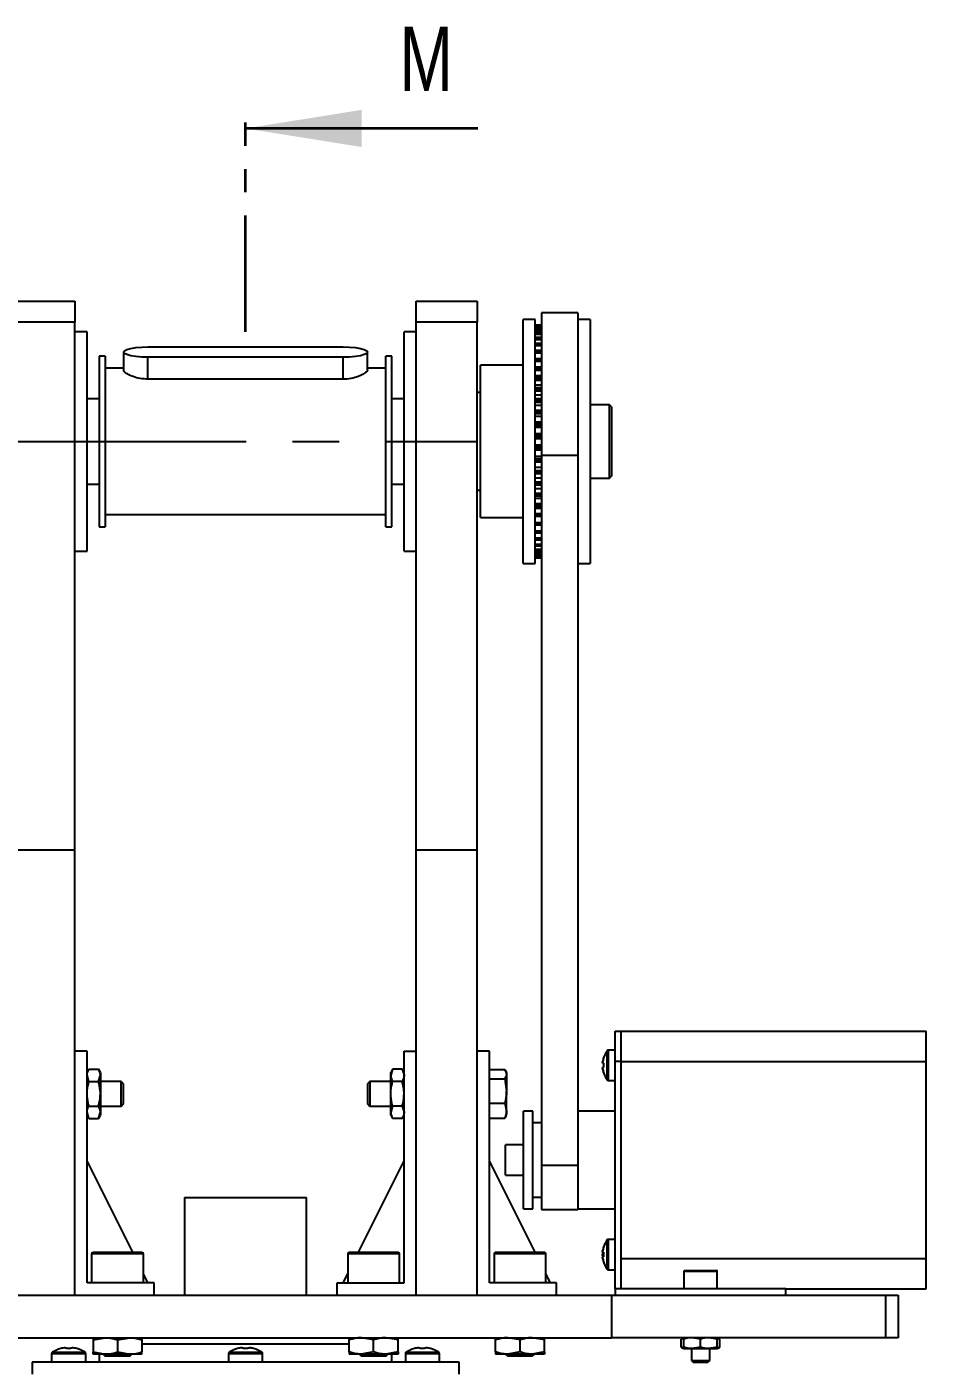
# Model space of a CAD drawing. Header units: millimetres. Extents: x -117 to 822, y -67 to 297.
# Drawn here: x 616.8 to 666, y 141.1 to 214.4 of the extents above; entities that cross this region are included whole.
import ezdxf

# ---------------------------------------------------------------- set-up
doc = ezdxf.new("R2010")
doc.units = ezdxf.units.MM
doc.linetypes.add('CENTERX2', pattern=[20.32, 12.7, -2.54, 2.54, -2.54])
doc.linetypes.add('PHANTOM', pattern=[12.7, 6.35, -1.27, 1.27, -1.27, 1.27, -1.27])
doc.styles.add('SLDTEXTSTYLE3', font='TXT', dxfattribs={"width": 0.75})

msp = doc.modelspace()

# ---------------------------------------------------------------- linework, layer by layer
at = {"color": 7, "linetype": 'PHANTOM', "lineweight": 35}
msp.add_line((628.7537, 197.7502), (628.7537, 210.4502), dxfattribs=at)
at = {"color": 7, "linetype": 'Continuous', "lineweight": 35}
msp.add_line((641.4537, 208.8627), (628.7537, 208.8627), dxfattribs=at)
at = {"color": 7, "linetype": 'Continuous', "lineweight": 25}
for p, q in [((616.087, 199.4177), (619.4203, 199.4177)), ((619.4203, 199.4177), (619.4203, 198.278)), ((638.087, 199.4177), (641.4203, 199.4177)), ((638.087, 198.278), (638.087, 199.4177)), ((641.4203, 199.4177), (641.4203, 198.278)), ((646.9203, 198.7877), (644.9203, 198.7877)), ((644.9203, 198.7877), (644.9203, 190.9748)), ((646.9203, 198.7877), (646.9203, 190.9748)), ((619.4203, 198.278), (616.087, 198.278)), ((619.4203, 169.4177), (619.4203, 198.278)), ((641.4203, 198.278), (638.087, 198.278)), ((638.087, 169.4177), (638.087, 198.278)), ((641.4203, 169.4177), (641.4203, 198.278)), ((644.587, 198.4177), (643.9203, 198.4177)), ((643.9203, 185.0843), (643.9203, 198.4177)), ((644.587, 185.0843), (644.587, 198.4177)), ((644.9203, 198.1147), (644.587, 198.1147)), ((644.9203, 198.1118), (644.587, 198.1118)), ((644.9203, 198.0435), (644.587, 198.0435)), ((647.587, 198.4177), (646.9203, 198.4177)), ((647.587, 198.4177), (647.587, 198.2652)), ((647.587, 198.2652), (647.587, 185.0843)), ((620.087, 197.751), (619.4203, 197.751)), ((620.087, 191.751), (620.087, 197.751)), ((638.087, 197.751), (637.4203, 197.751)), ((637.4203, 191.751), (637.4203, 197.751)), ((644.9203, 197.9068), (644.587, 197.9068)), ((644.9203, 197.7032), (644.587, 197.7032)), ((644.9203, 197.4349), (644.587, 197.4349)), ((622.087, 196.6366), (622.087, 195.6595)), ((623.4203, 196.9202), (634.087, 196.9202)), ((635.4203, 195.6595), (635.4203, 196.6366)), ((644.9203, 197.1049), (644.587, 197.1049)), ((644.9203, 196.7168), (644.587, 196.7168)), ((621.087, 196.4177), (620.7537, 196.4177)), ((620.7537, 196.4177), (620.7537, 187.0843)), ((621.087, 196.4177), (621.087, 187.0843)), ((634.087, 196.3531), (623.4203, 196.3531)), ((636.7537, 196.4177), (636.4203, 196.4177)), ((636.4203, 191.751), (636.4203, 196.4177)), ((636.7537, 191.751), (636.7537, 196.4177)), ((643.9203, 195.9177), (641.587, 195.9177)), ((641.587, 187.5843), (641.587, 195.9177)), ((644.9203, 196.2748), (644.587, 196.2748)), ((644.9203, 195.8086), (644.587, 195.8086)), ((622.087, 195.751), (621.087, 195.751)), ((634.087, 195.1525), (623.4203, 195.1525)), ((636.4203, 195.751), (635.4203, 195.751)), ((644.9203, 195.7838), (644.587, 195.7838)), ((644.9203, 195.3383), (644.587, 195.3383)), ((644.9203, 195.2491), (644.587, 195.2491)), ((641.587, 194.4177), (641.4203, 194.4177)), ((644.9203, 194.8287), (644.587, 194.8287)), ((644.9203, 194.6767), (644.587, 194.6767)), ((620.7537, 194.0843), (620.087, 194.0843)), ((637.4203, 194.0843), (636.7537, 194.0843)), ((644.9203, 194.2854), (644.587, 194.2854)), ((644.9203, 194.0728), (644.587, 194.0728)), ((644.9203, 193.7143), (644.587, 193.7143)), ((648.6537, 193.751), (647.587, 193.751)), ((648.7537, 193.651), (648.6537, 193.751)), ((648.6537, 191.3257), (648.6537, 193.751)), ((648.7537, 193.651), (648.7537, 191.347)), ((644.9203, 193.444), (644.587, 193.444)), ((644.9203, 193.1217), (644.587, 193.1217)), ((644.9203, 192.7972), (644.587, 192.7972)), ((644.9203, 192.5141), (644.587, 192.5141)), ((644.9203, 192.1645), (644.587, 192.1645)), ((620.087, 185.751), (620.087, 191.751)), ((636.4203, 187.0843), (636.4203, 191.751)), ((636.7537, 187.0843), (636.7537, 191.751)), ((637.4203, 185.751), (637.4203, 191.751)), ((644.9203, 191.8981), (644.587, 191.8981)), ((644.9203, 191.5468), (644.587, 191.5468)), ((644.9203, 191.2805), (644.587, 191.2805)), ((644.9203, 190.9313), (644.587, 190.9313)), ((646.9203, 190.9748), (644.9203, 190.9748)), ((644.9203, 190.9748), (644.9203, 152.1694)), ((646.9203, 190.9748), (646.9203, 152.1694)), ((648.6537, 189.751), (648.6537, 191.3257)), ((648.7537, 191.347), (648.7537, 189.851)), ((644.587, 190.6445), (644.9203, 190.6445)), ((644.9203, 190.3248), (644.587, 190.3248)), ((644.587, 189.999), (644.9203, 189.999)), ((620.087, 189.4177), (620.7537, 189.4177)), ((636.7537, 189.4177), (637.4203, 189.4177)), ((644.9203, 189.7339), (644.587, 189.7339)), ((644.587, 189.3722), (644.9203, 189.3722)), ((647.587, 189.751), (648.6537, 189.751)), ((648.6537, 189.751), (648.7537, 189.851)), ((641.4203, 189.0843), (641.587, 189.0843)), ((644.9203, 189.1651), (644.587, 189.1651)), ((644.587, 188.7709), (644.9203, 188.7709)), ((644.9203, 188.6247), (644.587, 188.6247)), ((621.087, 187.751), (636.4203, 187.751)), ((644.587, 188.2018), (644.9203, 188.2018)), ((620.7537, 187.0843), (621.087, 187.0843)), ((636.4203, 187.0843), (636.7537, 187.0843)), ((641.587, 187.5843), (643.9203, 187.5843)), ((644.587, 187.6709), (644.9203, 187.6709)), ((644.9203, 187.6521), (644.587, 187.6521)), ((644.587, 187.1842), (644.9203, 187.1842)), ((644.587, 186.747), (644.9203, 186.747)), ((644.587, 186.3641), (644.9203, 186.3641)), ((619.4203, 185.751), (620.087, 185.751)), ((637.4203, 185.751), (638.087, 185.751)), ((644.587, 186.0397), (644.9203, 186.0397)), ((644.587, 185.7772), (644.9203, 185.7772)), ((644.587, 185.5797), (644.9203, 185.5797)), ((643.9203, 185.0843), (644.587, 185.0843)), ((644.587, 185.4493), (644.9203, 185.4493)), ((644.587, 185.3873), (644.9203, 185.3873)), ((646.9203, 185.0843), (647.587, 185.0843)), ((616.087, 169.4177), (619.4203, 169.4177)), ((619.4203, 145.0843), (619.4203, 169.4177)), ((638.087, 169.4177), (641.4203, 169.4177)), ((638.087, 145.0843), (638.087, 169.4177)), ((641.4203, 145.0843), (641.4203, 169.4177)), ((648.9537, 159.5177), (649.287, 159.5177)), ((648.9537, 157.851), (648.9537, 159.5177)), ((649.287, 157.851), (649.287, 159.5177)), ((649.287, 159.5177), (665.9537, 159.5177)), ((665.9537, 157.851), (665.9537, 159.5177)), ((620.087, 158.4177), (619.4203, 158.4177)), ((620.087, 145.751), (620.087, 158.4177)), ((637.4203, 145.751), (637.4203, 158.4177)), ((637.4203, 158.4177), (638.087, 158.4177)), ((642.087, 158.4177), (641.4203, 158.4177)), ((642.087, 145.751), (642.087, 158.4177)), ((648.9537, 158.4761), (648.5853, 158.4761)), ((648.2718, 157.7726), (648.2718, 157.8281)), ((648.2718, 157.7743), (648.2718, 157.7594)), ((648.2718, 157.7726), (648.321, 157.7725)), ((648.321, 157.7595), (648.2718, 157.7594)), ((649.287, 157.851), (648.9537, 157.851)), ((648.9537, 145.4177), (648.9537, 157.851)), ((649.287, 157.851), (665.9537, 157.851)), ((649.287, 147.0843), (649.287, 157.851)), ((649.287, 145.4177), (649.287, 157.851)), ((665.9537, 147.0843), (665.9537, 157.851)), ((620.1912, 157.4315), (620.087, 157.251)), ((620.1912, 156.7579), (620.087, 157.0947)), ((620.1912, 157.4315), (620.7161, 157.4315)), ((620.8203, 157.251), (620.7161, 157.4315)), ((620.7161, 156.7579), (620.8203, 157.0947)), ((620.8203, 157.251), (620.8203, 157.0947)), ((620.8203, 157.0947), (620.8203, 156.0843)), ((636.7912, 157.4315), (636.687, 157.251)), ((636.7912, 157.4315), (636.687, 157.0947)), ((636.687, 157.0947), (636.687, 157.251)), ((636.687, 156.0843), (636.687, 157.0947)), ((637.3161, 157.4315), (636.7912, 157.4315)), ((637.4203, 157.251), (637.3161, 157.4315)), ((637.3161, 157.4315), (637.4203, 157.0947)), ((642.087, 157.4198), (642.9161, 157.4198)), ((643.0203, 157.251), (642.9651, 157.3466)), ((643.0203, 157.1626), (643.0203, 157.251)), ((643.0203, 157.1626), (643.0203, 156.2376)), ((648.2718, 157.4664), (648.2718, 157.5261)), ((648.2718, 157.464), (648.2718, 157.4574)), ((620.1912, 156.7579), (620.7161, 156.7579)), ((621.957, 156.751), (620.8203, 156.751)), ((622.087, 156.621), (621.957, 156.751)), ((621.957, 156.0843), (621.957, 156.751)), ((622.087, 156.0843), (622.087, 156.621)), ((635.5503, 156.751), (635.4203, 156.621)), ((635.4203, 156.621), (635.4203, 155.5477)), ((636.687, 156.751), (635.5503, 156.751)), ((635.5503, 156.751), (635.5503, 156.7005)), ((635.5503, 156.7005), (635.5503, 155.4177)), ((637.3161, 156.7579), (636.7912, 156.7579)), ((642.087, 156.9054), (642.9161, 156.9054)), ((642.9161, 156.9054), (643.0203, 156.2376)), ((643.0203, 155.1594), (643.0203, 156.2376)), ((648.5853, 156.8094), (648.9537, 156.8094)), ((620.8203, 156.0843), (620.8203, 155.074)), ((621.957, 155.4177), (621.957, 156.0843)), ((621.957, 155.4177), (622.087, 155.5477)), ((622.087, 155.5477), (622.087, 156.0843)), ((635.4203, 155.5477), (635.5503, 155.4177)), ((636.687, 155.074), (636.687, 156.0843)), ((642.087, 155.5699), (642.9161, 155.5699)), ((642.9161, 155.5699), (643.0203, 155.1594)), ((620.1912, 154.7372), (620.087, 155.074)), ((620.087, 154.9177), (620.1912, 154.7372)), ((620.1912, 155.4107), (620.7161, 155.4107)), ((620.1912, 154.7372), (620.7161, 154.7372)), ((620.7161, 154.7372), (620.8203, 155.074)), ((620.7161, 154.7372), (620.8203, 154.9177)), ((620.8203, 155.4177), (621.957, 155.4177)), ((620.8203, 155.074), (620.8203, 154.9177)), ((635.5503, 155.4177), (636.687, 155.4177)), ((636.7912, 155.4107), (636.687, 155.074)), ((636.687, 154.9177), (636.687, 155.074)), ((636.687, 154.9177), (636.7912, 154.7372)), ((637.3161, 155.4107), (636.7912, 155.4107)), ((637.3161, 154.7372), (636.7912, 154.7372)), ((637.3161, 155.4107), (637.4203, 155.074)), ((637.3161, 154.7372), (637.4203, 154.9177)), ((642.087, 154.7489), (642.9161, 154.7489)), ((642.9161, 154.7489), (642.9543, 154.8261)), ((642.9651, 154.822), (643.0203, 154.9177)), ((643.0203, 154.9177), (643.0203, 155.1594)), ((644.4537, 155.1343), (643.9537, 155.1343)), ((643.9537, 149.801), (643.9537, 155.1343)), ((644.4537, 149.801), (644.4537, 155.1343)), ((648.9537, 155.1343), (646.9203, 155.1343)), ((644.9203, 154.5043), (644.4537, 154.5043)), ((643.9537, 153.301), (642.9537, 153.301)), ((642.9537, 152.4677), (642.9537, 153.301)), ((622.587, 147.4177), (620.087, 152.4177)), ((634.9203, 147.4177), (637.4203, 152.4177)), ((644.587, 147.4177), (642.087, 152.4177)), ((642.9537, 151.6343), (642.9537, 152.4677)), ((646.9203, 152.1694), (644.9203, 152.1694)), ((644.9203, 152.1694), (644.9203, 149.7643)), ((646.9203, 152.1694), (646.9203, 149.7643)), ((642.9537, 151.6343), (643.9537, 151.6343)), ((625.4203, 150.4177), (625.4203, 145.0843)), ((625.4203, 150.4177), (632.087, 150.4177)), ((632.087, 145.0843), (632.087, 150.4177)), ((644.4537, 150.431), (644.9203, 150.431)), ((643.9537, 149.801), (644.4537, 149.801)), ((644.9203, 149.7643), (646.9203, 149.7643)), ((646.9203, 149.801), (648.9537, 149.801)), ((620.4203, 147.4177), (621.7537, 147.4177)), ((621.7537, 147.4177), (623.087, 147.4177)), ((634.4203, 147.4177), (635.7537, 147.4177)), ((635.7537, 147.4177), (637.087, 147.4177)), ((642.4203, 147.4177), (643.7537, 147.4177)), ((643.7537, 147.4177), (645.087, 147.4177)), ((648.2718, 147.5056), (648.2718, 147.5116)), ((648.2718, 147.4187), (648.2718, 147.4755)), ((648.2718, 147.4187), (648.2718, 147.413)), ((648.2718, 147.4187), (648.321, 147.4186)), ((648.321, 147.4131), (648.2718, 147.413)), ((648.9537, 148.1259), (648.5853, 148.1259)), ((620.337, 147.3343), (620.337, 145.751)), ((623.1703, 145.751), (623.1703, 147.3343)), ((634.337, 147.3343), (634.337, 145.751)), ((637.1703, 145.751), (637.1703, 147.3343)), ((642.337, 147.3343), (642.337, 145.751)), ((645.1703, 145.751), (645.1703, 147.3343)), ((648.2718, 147.3433), (648.2718, 147.3233)), ((648.2718, 147.2418), (648.2718, 147.3233)), ((648.2718, 147.1135), (648.2718, 147.1721)), ((648.2718, 147.1135), (648.2718, 147.1096)), ((648.2718, 147.0795), (648.2718, 147.0735)), ((649.287, 147.0843), (665.9537, 147.0843)), ((665.9537, 145.4177), (665.9537, 147.0843)), ((623.4203, 145.751), (623.1703, 146.251)), ((634.087, 145.751), (634.337, 146.251)), ((645.4203, 145.751), (645.1703, 146.251)), ((648.5853, 146.4592), (648.9537, 146.4592)), ((652.7037, 146.3677), (652.7037, 145.4177)), ((652.7537, 146.4177), (653.6203, 146.4177)), ((653.6203, 146.4177), (654.487, 146.4177)), ((654.537, 145.4177), (654.537, 146.3677)), ((623.7537, 145.751), (620.087, 145.751)), ((623.7537, 145.0843), (623.7537, 145.751)), ((633.7537, 145.751), (637.4203, 145.751)), ((633.7537, 145.0843), (633.7537, 145.751)), ((645.7537, 145.751), (642.087, 145.751)), ((645.7537, 145.0843), (645.7537, 145.751)), ((658.287, 145.4177), (648.9537, 145.4177)), ((648.9537, 145.4177), (648.9537, 145.0843)), ((658.287, 145.4177), (665.9537, 145.4177)), ((658.287, 145.0843), (658.287, 145.4177)), ((608.7537, 145.0843), (648.7537, 145.0843)), ((648.7537, 145.0843), (648.7537, 142.751)), ((648.7537, 145.0843), (648.9537, 145.0843)), ((648.9537, 145.0843), (658.287, 145.0843)), ((658.287, 145.0843), (663.7537, 145.0843)), ((663.7537, 142.751), (663.7537, 145.0843)), ((663.7537, 145.0843), (664.4203, 145.0843)), ((664.4203, 145.0843), (664.4203, 142.751)), ((608.7537, 142.751), (648.7537, 142.751)), ((620.4203, 142.6319), (621.087, 142.751)), ((620.4203, 142.6319), (620.4203, 141.9701)), ((621.7537, 142.6319), (622.4203, 142.751)), ((621.7537, 142.6319), (621.7537, 141.9701)), ((623.087, 142.6319), (623.087, 141.9701)), ((623.087, 142.4177), (634.4203, 142.4177)), ((634.4203, 141.9701), (634.4203, 142.6319)), ((635.7537, 142.6319), (635.087, 142.751)), ((635.7537, 141.9701), (635.7537, 142.6319)), ((637.087, 142.6319), (636.4203, 142.751)), ((637.087, 141.9701), (637.087, 142.6319)), ((642.4203, 141.9701), (642.4203, 142.6319)), ((643.7537, 142.6319), (643.087, 142.751)), ((643.7537, 141.9701), (643.7537, 142.6319)), ((645.087, 142.6319), (644.4203, 142.751)), ((645.087, 141.9701), (645.087, 142.6319)), ((663.7537, 142.751), (648.7537, 142.751)), ((652.7037, 142.7278), (652.5625, 142.6691)), ((652.5625, 142.2329), (652.5625, 142.6691)), ((652.7037, 142.751), (652.5812, 142.6803)), ((652.7037, 142.2329), (652.7037, 142.6691)), ((653.6203, 142.6691), (653.162, 142.751)), ((653.6203, 142.2329), (653.6203, 142.6691)), ((654.537, 142.6691), (654.0787, 142.751)), ((654.6594, 142.6803), (654.537, 142.751)), ((654.6782, 142.6691), (654.537, 142.7104)), ((654.537, 142.2329), (654.537, 142.6691)), ((654.6782, 142.2329), (654.6782, 142.6691)), ((664.4203, 142.751), (663.7537, 142.751)), ((618.1537, 141.8832), (618.1537, 141.4177)), ((618.6516, 142.155), (618.6495, 142.1592)), ((618.8988, 142.2024), (618.9637, 142.2024)), ((618.9637, 142.2024), (618.9637, 142.155)), ((619.2103, 142.155), (619.2103, 142.2024)), ((619.2103, 142.2024), (619.2753, 142.2024)), ((619.5245, 142.1592), (619.5225, 142.155)), ((620.0203, 141.4177), (620.0203, 141.8832)), ((620.4203, 141.9701), (621.087, 141.851)), ((621.087, 141.851), (620.4203, 141.851)), ((620.7537, 141.851), (620.7537, 141.4177)), ((620.9687, 141.851), (621.0687, 141.751)), ((621.0687, 141.751), (621.7537, 141.751)), ((622.4203, 141.851), (621.087, 141.851)), ((621.7537, 141.9701), (622.4203, 141.851)), ((621.7537, 141.751), (622.4387, 141.751)), ((623.087, 141.851), (622.4203, 141.851)), ((622.4387, 141.751), (622.5387, 141.851)), ((627.8203, 141.8832), (627.8203, 141.4177)), ((628.5672, 142.2024), (628.5637, 142.2024)), ((628.5672, 142.2024), (628.633, 142.2024)), ((628.8796, 142.2024), (628.8744, 142.2024)), ((628.8744, 142.155), (628.8744, 142.2024)), ((628.8796, 142.2024), (628.9436, 142.2024)), ((628.8796, 142.2024), (628.8796, 142.155)), ((629.687, 141.4177), (629.687, 141.8832)), ((635.087, 141.851), (634.4203, 141.851)), ((634.9687, 141.851), (635.0687, 141.751)), ((635.0687, 141.751), (635.7537, 141.751)), ((635.7537, 141.9701), (635.087, 141.851)), ((636.4203, 141.851), (635.087, 141.851)), ((635.7537, 141.751), (636.4387, 141.751)), ((637.087, 141.9701), (636.4203, 141.851)), ((637.087, 141.851), (636.4203, 141.851)), ((636.4387, 141.751), (636.5387, 141.851)), ((636.7537, 141.4177), (636.7537, 141.851)), ((637.487, 141.8832), (637.487, 141.4177)), ((637.9849, 142.155), (637.9828, 142.1592)), ((638.2321, 142.2024), (638.297, 142.2024)), ((638.297, 142.2024), (638.297, 142.155)), ((638.5437, 142.155), (638.5437, 142.2024)), ((638.5437, 142.2024), (638.6086, 142.2024)), ((638.8579, 142.1592), (638.8558, 142.155)), ((639.3537, 141.4177), (639.3537, 141.8832)), ((643.087, 141.851), (642.4203, 141.851)), ((642.9687, 141.851), (643.0687, 141.751)), ((643.0687, 141.751), (643.7537, 141.751)), ((643.7537, 141.9701), (643.087, 141.851)), ((644.4203, 141.851), (643.087, 141.851)), ((643.7537, 141.751), (644.4387, 141.751)), ((645.087, 141.9701), (644.4203, 141.851)), ((645.087, 141.851), (644.4203, 141.851)), ((644.4387, 141.751), (644.5387, 141.851)), ((652.7037, 142.1742), (652.5625, 142.2329)), ((652.5812, 142.2217), (652.7037, 142.151)), ((652.7037, 142.151), (653.162, 142.151)), ((653.1203, 142.151), (653.1203, 141.5112)), ((653.6203, 142.2329), (653.162, 142.151)), ((653.162, 142.151), (654.0787, 142.151)), ((654.537, 142.2329), (654.0787, 142.151)), ((654.0787, 142.151), (654.537, 142.151)), ((654.1203, 141.5112), (654.1203, 142.151)), ((654.6782, 142.2329), (654.537, 142.1915)), ((654.537, 142.151), (654.6594, 142.2217)), ((617.087, 141.4177), (617.087, 140.751)), ((640.4203, 141.4177), (617.087, 141.4177)), ((640.4203, 140.751), (640.4203, 141.4177)), ((653.1203, 141.5112), (653.2138, 141.4177)), ((653.1203, 141.5112), (653.6203, 141.5112)), ((653.2138, 141.4177), (653.6203, 141.4177)), ((653.6203, 141.5112), (654.1203, 141.5112)), ((653.6203, 141.4177), (654.0268, 141.4177)), ((654.0268, 141.4177), (654.1203, 141.5112))]:
    msp.add_line(p, q, dxfattribs=at)
at = {"color": 8, "linetype": 'Continuous', "lineweight": 25}
for p, q in [((644.587, 198.1118), (644.9203, 198.1118)), ((644.587, 198.1074), (644.9203, 198.1074)), ((644.587, 198.0599), (644.9203, 198.0599)), ((644.587, 198.0429), (644.9203, 198.0429)), ((644.587, 198.0304), (644.9203, 198.0304)), ((644.587, 197.9784), (644.9203, 197.9784)), ((644.587, 197.9051), (644.9203, 197.9051)), ((644.587, 197.8847), (644.9203, 197.8847)), ((644.587, 197.8286), (644.9203, 197.8286)), ((644.587, 197.6999), (644.9203, 197.6999)), ((644.587, 197.6718), (644.9203, 197.6718)), ((644.587, 197.6122), (644.9203, 197.6122)), ((644.587, 197.4295), (644.9203, 197.4295)), ((644.587, 197.394), (644.9203, 197.394)), ((644.587, 197.3317), (644.9203, 197.3317)), ((644.587, 197.0968), (644.9203, 197.0968)), ((644.587, 197.0544), (644.9203, 197.0544)), ((644.587, 196.99), (644.9203, 196.99)), ((644.587, 196.7056), (644.9203, 196.7056)), ((644.587, 196.6567), (644.9203, 196.6567)), ((644.587, 196.5908), (644.9203, 196.5908)), ((623.4203, 195.1525), (623.4203, 196.3531)), ((634.087, 195.1525), (634.087, 196.3531)), ((644.587, 196.2602), (644.9203, 196.2602)), ((644.587, 196.2052), (644.9203, 196.2052)), ((644.587, 196.1387), (644.9203, 196.1387)), ((644.587, 195.7653), (644.9203, 195.7653)), ((644.587, 195.705), (644.9203, 195.705)), ((644.587, 195.6385), (644.9203, 195.6385)), ((644.587, 195.2264), (644.9203, 195.2264)), ((644.587, 195.1614), (644.9203, 195.1614)), ((644.587, 195.0957), (644.9203, 195.0957)), ((644.587, 194.6495), (644.9203, 194.6495)), ((644.587, 194.5804), (644.9203, 194.5804)), ((644.587, 194.5162), (644.9203, 194.5162)), ((644.587, 194.0408), (644.9203, 194.0408)), ((644.587, 193.9685), (644.9203, 193.9685)), ((644.587, 193.9065), (644.9203, 193.9065)), ((644.587, 193.407), (644.9203, 193.407)), ((644.587, 193.3322), (644.9203, 193.3322)), ((644.587, 193.2731), (644.9203, 193.2731)), ((644.587, 192.7551), (644.9203, 192.7551)), ((644.587, 192.6787), (644.9203, 192.6787)), ((644.587, 192.6231), (644.9203, 192.6231)), ((644.587, 192.1394), (644.9203, 192.1394)), ((644.587, 192.0922), (644.9203, 192.0922)), ((644.587, 192.0149), (644.9203, 192.0149)), ((644.587, 191.9635), (644.9203, 191.9635)), ((644.587, 191.4774), (644.9203, 191.4774)), ((644.587, 191.4255), (644.9203, 191.4255)), ((644.587, 191.3483), (644.9203, 191.3483)), ((644.587, 191.3015), (644.9203, 191.3015)), ((644.587, 190.8184), (644.9203, 190.8184)), ((644.587, 190.7624), (644.9203, 190.7624)), ((644.587, 190.6861), (644.9203, 190.6861)), ((644.587, 190.1696), (644.9203, 190.1696)), ((644.587, 190.1101), (644.9203, 190.1101)), ((644.587, 190.0356), (644.9203, 190.0356)), ((644.587, 189.5381), (644.9203, 189.5381)), ((644.587, 189.4758), (644.9203, 189.4758)), ((644.587, 189.4038), (644.9203, 189.4038)), ((644.587, 188.9309), (644.9203, 188.9309)), ((644.587, 188.8665), (644.9203, 188.8665)), ((644.587, 188.7978), (644.9203, 188.7978)), ((644.587, 188.3545), (644.9203, 188.3545)), ((644.587, 188.2887), (644.9203, 188.2887)), ((644.587, 188.2241), (644.9203, 188.2241)), ((644.587, 188.1529), (644.9203, 188.1529)), ((644.9203, 188.0873), (644.587, 188.0873)), ((644.587, 187.8154), (644.9203, 187.8154)), ((644.9203, 187.7489), (644.587, 187.7489)), ((644.587, 187.689), (644.9203, 187.689)), ((644.587, 187.3194), (644.9203, 187.3194)), ((644.587, 187.2529), (644.9203, 187.2529)), ((644.587, 187.1985), (644.9203, 187.1985)), ((644.587, 186.872), (644.9203, 186.872)), ((644.587, 186.8062), (644.9203, 186.8062)), ((644.587, 186.7578), (644.9203, 186.7578)), ((644.587, 186.478), (644.9203, 186.478)), ((644.587, 186.4137), (644.9203, 186.4137)), ((644.587, 186.3719), (644.9203, 186.3719)), ((644.587, 186.1418), (644.9203, 186.1418)), ((644.587, 186.0796), (644.9203, 186.0796)), ((644.587, 186.0449), (644.9203, 186.0449)), ((644.587, 185.867), (644.9203, 185.867)), ((644.587, 185.8077), (644.9203, 185.8077)), ((644.587, 185.7804), (644.9203, 185.7804)), ((644.587, 185.6567), (644.9203, 185.6567)), ((644.587, 185.6009), (644.9203, 185.6009)), ((644.587, 185.5813), (644.9203, 185.5813)), ((644.587, 185.5132), (644.9203, 185.5132)), ((644.587, 185.4615), (644.9203, 185.4615)), ((644.587, 185.4498), (644.9203, 185.4498)), ((644.587, 185.438), (644.9203, 185.438)), ((644.587, 185.391), (644.9203, 185.391)), ((644.587, 185.3873), (644.9203, 185.3873)), ((648.5214, 157.672), (648.5214, 158.4442)), ((648.5853, 157.6732), (648.5853, 158.4761)), ((648.5214, 156.8413), (648.5214, 157.672)), ((648.5853, 156.8094), (648.5853, 157.6732)), ((648.5214, 147.3051), (648.5214, 148.094)), ((648.5853, 147.3056), (648.5853, 148.1259)), ((621.7537, 147.3343), (620.337, 147.3343)), ((623.1703, 147.3343), (621.7537, 147.3343)), ((635.7537, 147.3343), (634.337, 147.3343)), ((637.1703, 147.3343), (635.7537, 147.3343)), ((643.7537, 147.3343), (642.337, 147.3343)), ((645.1703, 147.3343), (643.7537, 147.3343)), ((648.5214, 146.4911), (648.5214, 147.3051)), ((648.5853, 146.4592), (648.5853, 147.3056)), ((653.6203, 146.3677), (652.7037, 146.3677)), ((654.537, 146.3677), (653.6203, 146.3677)), ((618.1537, 141.8832), (620.0203, 141.8832)), ((618.1955, 141.9592), (619.9785, 141.9592)), ((627.8203, 141.8832), (629.6869, 141.8832)), ((627.8622, 141.9592), (629.6451, 141.9592)), ((637.487, 141.8832), (639.3537, 141.8832)), ((637.5289, 141.9592), (639.3118, 141.9592))]:
    msp.add_line(p, q, dxfattribs=at)
at = {"color": 7, "linetype": 'CENTERX2'}
msp.add_line((616.087, 191.751), (641.4203, 191.751), dxfattribs=at)
at = {"color": 7, "linetype": 'Continuous', "lineweight": 25, "flags": 128}
for points in [[(623.4203, 196.3531), (623.0753, 196.3628), (622.7537, 196.3911), (622.4775, 196.4362), (622.2656, 196.4949), (622.1324, 196.5633), (622.087, 196.6366), (622.1324, 196.71), (622.2656, 196.7784), (622.4775, 196.8371), (622.7537, 196.8822), (623.0753, 196.9105), (623.4203, 196.9202)], [(634.087, 196.9202), (634.4321, 196.9105), (634.7537, 196.8822), (635.0298, 196.8371), (635.2417, 196.7784), (635.3749, 196.71), (635.4203, 196.6366), (635.3749, 196.5633), (635.2417, 196.4949), (635.0298, 196.4362), (634.7537, 196.3911), (634.4321, 196.3628), (634.087, 196.3531)], [(648.3189, 158.0399), (648.3187, 158.04), (648.3171, 158.0419), (648.3162, 158.0435), (648.3158, 158.0448), (648.3162, 158.0458), (648.3171, 158.0464), (648.3187, 158.0468), (648.321, 158.0468)], [(648.321, 157.2478), (648.3187, 157.2455), (648.3171, 157.2436), (648.3162, 157.242), (648.3158, 157.2407), (648.3159, 157.2402)], [(648.321, 147.6903), (648.3187, 147.6919), (648.3171, 147.6932), (648.3162, 147.6942), (648.3158, 147.6948), (648.3162, 147.6952), (648.3171, 147.6952), (648.3187, 147.6948), (648.321, 147.6942)], [(648.321, 146.8948), (648.3187, 146.8932), (648.3171, 146.8919), (648.3162, 146.8909), (648.3158, 146.8903), (648.3158, 146.8902)], [(628.32, 142.155), (628.3187, 142.1569), (628.3176, 142.1582), (628.3168, 142.1589), (628.3162, 142.1592), (628.3161, 142.1592)], [(629.1874, 142.155), (629.1887, 142.1569), (629.1898, 142.1582), (629.1906, 142.1589), (629.1912, 142.1592), (629.1915, 142.1589), (629.1915, 142.1582), (629.1913, 142.1569), (629.1908, 142.155)]]:
    msp.add_lwpolyline(points, dxfattribs=at)
at = {"color": 7, "linetype": 'Continuous', "lineweight": 25}
for centre, radius, start, end in [((649.587, 157.6428), 1.3333, 143.053873, 162.426287), ((648.5853, 158.3961), 0.08, 90, 143.053873), ((649.5854, 157.6472), 1.326, 162.46443, 172.158672), ((648.3585, 157.3944), 0.3881, 95.542215, 102.909577), ((648.3585, 158.1376), 0.3881, 257.090423, 264.457785), ((649.7849, 157.6574), 1.4691, 175.18738, 184.81262), ((648.3585, 157.1479), 0.3881, 95.542215, 102.909577), ((649.5854, 157.6473), 1.326, 187.841328, 197.53557), ((649.5854, 157.6383), 1.326, 187.841328, 197.53557), ((649.7829, 157.628), 1.467, 179.425031, 183.680467), ((649.587, 157.6428), 1.3333, 197.573713, 216.946127), ((648.5853, 156.8894), 0.08, 216.946127, 270), ((620.4203, 147.3343), 0.0833, 90, 180), ((623.087, 147.3343), 0.0833, 0, 90), ((634.4203, 147.3343), 0.0833, 90, 180), ((637.087, 147.3343), 0.0833, 0, 90), ((642.4203, 147.3343), 0.0833, 90, 180), ((645.087, 147.3343), 0.0833, 0, 90), ((649.587, 147.2926), 1.3333, 162.434833, 170.545019), ((649.5867, 147.2945), 1.3273, 162.47351, 172.162984), ((649.5867, 147.2906), 1.3273, 162.47351, 172.162984), ((648.8943, 147.3781), 0.6354, 162.631207, 168.426404), ((648.3571, 146.548), 0.8748, 92.36744, 95.599207), ((648.3571, 148.2837), 0.8748, 264.400793, 267.63256), ((649.0121, 147.2053), 0.7531, 164.100805, 169.439175), ((648.9001, 147.1943), 0.6414, 160.256905, 168.402978), ((649.587, 147.2926), 1.3333, 143.053873, 162.434833), ((649.7865, 147.2988), 1.4707, 175.190002, 184.809998), ((648.5853, 148.0459), 0.08, 90, 143.053873), ((649.0121, 147.3798), 0.7531, 190.560825, 195.899195), ((648.3571, 146.3014), 0.8748, 92.36744, 95.599207), ((649.5867, 147.2945), 1.3273, 187.837016, 197.52649), ((649.5867, 147.2906), 1.3273, 187.837016, 197.52649), ((649.0192, 147.2153), 0.7603, 190.584697, 198.951199), ((649.587, 147.2926), 1.3333, 189.454981, 197.565167), ((649.7851, 147.2862), 1.4692, 179.753304, 184.812224), ((649.587, 147.2926), 1.3333, 197.565167, 216.946127), ((648.5853, 146.5392), 0.08, 216.946127, 270), ((652.7537, 146.3677), 0.05, 90, 180), ((654.487, 146.3677), 0.05, 0, 90), ((618.2437, 141.8832), 0.09, 122.336026, 180), ((619.087, 140.551), 1.6667, 105.219278, 122.336026), ((619.087, 140.551), 1.6621, 96.503423, 105.187855), ((619.087, 140.3334), 1.8258, 86.126597, 93.873403), ((619.087, 140.551), 1.6621, 74.812145, 83.496577), ((619.087, 140.551), 1.6667, 57.663974, 74.780722), ((619.9303, 141.8832), 0.09, 0, 57.663974), ((627.9103, 141.8832), 0.09, 122.336026, 180), ((628.7537, 140.551), 1.6667, 105.220627, 122.336026), ((628.752, 140.5513), 1.6618, 96.504067, 105.189292), ((628.7554, 140.5513), 1.6618, 96.504067, 105.189292), ((628.7475, 140.3351), 1.8241, 89.806824, 93.875066), ((627.8678, 142.1226), 0.7693, 2.417192, 5.95423), ((628.7598, 140.3338), 1.8254, 86.126217, 93.873783), ((629.6395, 142.1226), 0.7693, 174.04577, 177.582808), ((628.1145, 142.1226), 0.7693, 2.417192, 5.95423), ((628.7554, 140.5513), 1.6618, 74.810708, 83.495933), ((628.7537, 140.551), 1.6667, 57.663974, 74.779373), ((629.597, 141.8832), 0.09, 0, 57.663974), ((637.577, 141.8832), 0.09, 122.336026, 180), ((638.4203, 140.551), 1.6667, 105.219278, 122.336026), ((638.4203, 140.551), 1.6621, 96.503423, 105.187855), ((638.4203, 140.3334), 1.8258, 86.126597, 93.873403), ((638.4203, 140.551), 1.6621, 74.812145, 83.496577), ((638.4203, 140.551), 1.6667, 57.663974, 74.780722), ((639.2637, 141.8832), 0.09, 0, 57.663974)]:
    msp.add_arc(centre, radius, start, end, dxfattribs=at)
for points, knots in [([(623.4203, 195.1525), (623.2752, 195.1603), (622.9851, 195.1761), (622.5947, 195.2902), (622.2916, 195.4349), (622.1083, 195.5735), (622.1035, 195.6312), (622.1016, 195.6551)], [0, 0, 0, 0, 0.2065035, 0.4127198, 0.6262857, 0.8453116, 1, 1, 1, 1]), ([(635.4058, 195.6546), (635.4101, 195.6476), (635.4299, 195.6154), (635.3229, 195.5121), (635.0939, 195.3677), (634.7399, 195.2312), (634.3808, 195.1603), (634.1574, 195.1543), (634.087, 195.1525)], [0, 0, 0, 0, 0.0566467, 0.2597346, 0.4655739, 0.6811018, 0.8995728, 1, 1, 1, 1]), ([(620.087, 157.0947), (620.0871, 157.1027), (620.0886, 157.2164), (620.1418, 157.3278), (620.1912, 157.4315)], [0, 0, 0, 0, 0.0701742, 1, 1, 1, 1]), ([(620.8203, 157.0947), (620.8202, 157.1027), (620.8188, 157.2164), (620.7656, 157.3278), (620.7161, 157.4315)], [0, 0, 0, 0, 0.0701742, 1, 1, 1, 1]), ([(636.687, 157.0947), (636.6871, 157.0867), (636.6886, 156.973), (636.7418, 156.8615), (636.7912, 156.7579)], [0, 0, 0, 0, 0.0701742, 1, 1, 1, 1]), ([(637.4203, 157.0947), (637.4202, 157.0867), (637.4188, 156.973), (637.3656, 156.8615), (637.3161, 156.7579)], [0, 0, 0, 0, 0.0701742, 1, 1, 1, 1]), ([(642.9161, 157.4198), (642.9284, 157.4032), (642.9899, 157.3195), (643.0068, 157.2324), (643.0203, 157.1626)], [0, 0, 0, 0, 0.1982747, 1, 1, 1, 1]), ([(643.0203, 157.1626), (643.0193, 157.1433), (643.0145, 157.0563), (642.9592, 156.9714), (642.9161, 156.9054)], [0, 0, 0, 0, 0.2218685, 1, 1, 1, 1]), ([(620.087, 156.0843), (620.0886, 156.1456), (620.0943, 156.3736), (620.1503, 156.5955), (620.1912, 156.7579)], [0, 0, 0, 0, 0.2686336, 1, 1, 1, 1]), ([(620.8203, 156.0843), (620.8188, 156.1456), (620.813, 156.3736), (620.7571, 156.5955), (620.7161, 156.7579)], [0, 0, 0, 0, 0.2686336, 1, 1, 1, 1]), ([(636.687, 156.0843), (636.6886, 156.1456), (636.6943, 156.3736), (636.7503, 156.5955), (636.7912, 156.7579)], [0, 0, 0, 0, 0.2686336, 1, 1, 1, 1]), ([(637.4203, 156.0843), (637.4188, 156.1456), (637.413, 156.3736), (637.3571, 156.5955), (637.3161, 156.7579)], [0, 0, 0, 0, 0.2686336, 1, 1, 1, 1]), ([(643.0203, 156.2376), (643.0202, 156.2218), (643.0188, 155.9963), (642.9656, 155.7754), (642.9161, 155.5699)], [0, 0, 0, 0, 0.0701742, 1, 1, 1, 1]), ([(620.1912, 155.4107), (620.1755, 155.4673), (620.1144, 155.6868), (620.0987, 155.915), (620.087, 156.0843)], [0, 0, 0, 0, 0.2575513, 1, 1, 1, 1]), ([(620.7161, 155.4107), (620.7319, 155.4673), (620.7929, 155.6868), (620.8087, 155.915), (620.8203, 156.0843)], [0, 0, 0, 0, 0.2575513, 1, 1, 1, 1]), ([(636.7912, 155.4107), (636.7755, 155.4673), (636.7144, 155.6868), (636.6987, 155.915), (636.687, 156.0843)], [0, 0, 0, 0, 0.2575513, 1, 1, 1, 1]), ([(637.3161, 155.4107), (637.3319, 155.4673), (637.3929, 155.6868), (637.4087, 155.915), (637.4203, 156.0843)], [0, 0, 0, 0, 0.2575513, 1, 1, 1, 1]), ([(620.087, 155.074), (620.0871, 155.0819), (620.0886, 155.1957), (620.1418, 155.3071), (620.1912, 155.4107)], [0, 0, 0, 0, 0.0701742, 1, 1, 1, 1]), ([(620.8203, 155.074), (620.8202, 155.0819), (620.8188, 155.1957), (620.7656, 155.3071), (620.7161, 155.4107)], [0, 0, 0, 0, 0.0701742, 1, 1, 1, 1]), ([(636.687, 155.074), (636.6871, 155.066), (636.6886, 154.9522), (636.7418, 154.8408), (636.7912, 154.7372)], [0, 0, 0, 0, 0.0701742, 1, 1, 1, 1]), ([(637.4203, 155.074), (637.4202, 155.066), (637.4188, 154.9522), (637.3656, 154.8408), (637.3161, 154.7372)], [0, 0, 0, 0, 0.0701742, 1, 1, 1, 1]), ([(643.0203, 155.1594), (643.0202, 155.1497), (643.0188, 155.011), (642.9656, 154.8752), (642.9161, 154.7489)], [0, 0, 0, 0, 0.0701742, 1, 1, 1, 1]), ([(620.4203, 142.751), (620.4203, 142.7492), (620.4203, 142.7426), (620.4203, 142.6787), (620.4203, 142.6319)], [0, 0, 0, 0, 0.2686336, 1, 1, 1, 1]), ([(621.087, 142.751), (621.1028, 142.7509), (621.3279, 142.7492), (621.5486, 142.6884), (621.7537, 142.6319)], [0, 0, 0, 0, 0.0701852, 1, 1, 1, 1]), ([(622.4203, 142.751), (622.4361, 142.7509), (622.6613, 142.7492), (622.8819, 142.6884), (623.087, 142.6319)], [0, 0, 0, 0, 0.0701852, 1, 1, 1, 1]), ([(623.087, 142.751), (623.087, 142.7492), (623.087, 142.7426), (623.087, 142.6787), (623.087, 142.6319)], [0, 0, 0, 0, 0.2686336, 1, 1, 1, 1]), ([(635.087, 142.751), (635.0712, 142.7509), (634.8461, 142.7492), (634.6255, 142.6884), (634.4203, 142.6319)], [0, 0, 0, 0, 0.0701852, 1, 1, 1, 1]), ([(634.4203, 142.6319), (634.4203, 142.6499), (634.4203, 142.7197), (634.4203, 142.7376), (634.4203, 142.751)], [0, 0, 0, 0, 0.2575513, 1, 1, 1, 1]), ([(636.4203, 142.751), (636.4045, 142.7509), (636.1794, 142.7492), (635.9588, 142.6884), (635.7537, 142.6319)], [0, 0, 0, 0, 0.0701852, 1, 1, 1, 1]), ([(637.087, 142.6319), (637.087, 142.6499), (637.087, 142.7197), (637.087, 142.7376), (637.087, 142.751)], [0, 0, 0, 0, 0.2575513, 1, 1, 1, 1]), ([(643.087, 142.751), (643.0712, 142.7509), (642.8461, 142.7492), (642.6255, 142.6884), (642.4203, 142.6319)], [0, 0, 0, 0, 0.0701852, 1, 1, 1, 1]), ([(642.4203, 142.6319), (642.4203, 142.6499), (642.4203, 142.7197), (642.4203, 142.7376), (642.4203, 142.751)], [0, 0, 0, 0, 0.2575513, 1, 1, 1, 1]), ([(644.4203, 142.751), (644.4045, 142.7509), (644.1794, 142.7492), (643.9588, 142.6884), (643.7537, 142.6319)], [0, 0, 0, 0, 0.0701852, 1, 1, 1, 1]), ([(645.087, 142.6319), (645.087, 142.6499), (645.087, 142.7197), (645.087, 142.7376), (645.087, 142.751)], [0, 0, 0, 0, 0.2575513, 1, 1, 1, 1]), ([(653.162, 142.751), (653.1512, 142.7509), (652.9964, 142.7497), (652.8447, 142.708), (652.7037, 142.6691)], [0, 0, 0, 0, 0.0701503, 1, 1, 1, 1]), ([(652.7037, 142.6691), (652.7037, 142.6815), (652.7037, 142.7295), (652.7037, 142.7418), (652.7037, 142.751)], [0, 0, 0, 0, 0.2575513, 1, 1, 1, 1]), ([(654.0787, 142.751), (654.0678, 142.7509), (653.913, 142.7497), (653.7614, 142.708), (653.6203, 142.6691)], [0, 0, 0, 0, 0.07015027, 1, 1, 1, 1]), ([(654.537, 142.6691), (654.537, 142.6815), (654.537, 142.7295), (654.537, 142.7418), (654.537, 142.751)], [0, 0, 0, 0, 0.2575513, 1, 1, 1, 1]), ([(620.4203, 141.851), (620.4203, 141.8528), (620.4203, 141.8593), (620.4203, 141.9233), (620.4203, 141.9701)], [0, 0, 0, 0, 0.2686336, 1, 1, 1, 1]), ([(621.087, 141.851), (621.1028, 141.8511), (621.3279, 141.8528), (621.5486, 141.9136), (621.7537, 141.9701)], [0, 0, 0, 0, 0.0701852, 1, 1, 1, 1]), ([(622.4203, 141.851), (622.4361, 141.8511), (622.6613, 141.8528), (622.8819, 141.9136), (623.087, 141.9701)], [0, 0, 0, 0, 0.0701852, 1, 1, 1, 1]), ([(623.087, 141.851), (623.087, 141.8528), (623.087, 141.8593), (623.087, 141.9233), (623.087, 141.9701)], [0, 0, 0, 0, 0.2686336, 1, 1, 1, 1]), ([(635.087, 141.851), (635.0712, 141.8511), (634.8461, 141.8528), (634.6255, 141.9136), (634.4203, 141.9701)], [0, 0, 0, 0, 0.0701852, 1, 1, 1, 1]), ([(634.4203, 141.9701), (634.4203, 141.9521), (634.4203, 141.8823), (634.4203, 141.8643), (634.4203, 141.851)], [0, 0, 0, 0, 0.2575513, 1, 1, 1, 1]), ([(636.4203, 141.851), (636.4045, 141.8511), (636.1794, 141.8528), (635.9588, 141.9136), (635.7537, 141.9701)], [0, 0, 0, 0, 0.0701852, 1, 1, 1, 1]), ([(637.087, 141.9701), (637.087, 141.9521), (637.087, 141.8823), (637.087, 141.8643), (637.087, 141.851)], [0, 0, 0, 0, 0.2575513, 1, 1, 1, 1]), ([(643.087, 141.851), (643.0712, 141.8511), (642.8461, 141.8528), (642.6255, 141.9136), (642.4203, 141.9701)], [0, 0, 0, 0, 0.0701852, 1, 1, 1, 1]), ([(642.4203, 141.9701), (642.4203, 141.9521), (642.4203, 141.8823), (642.4203, 141.8643), (642.4203, 141.851)], [0, 0, 0, 0, 0.2575513, 1, 1, 1, 1]), ([(644.4203, 141.851), (644.4045, 141.8511), (644.1794, 141.8528), (643.9588, 141.9136), (643.7537, 141.9701)], [0, 0, 0, 0, 0.0701852, 1, 1, 1, 1]), ([(645.087, 141.9701), (645.087, 141.9521), (645.087, 141.8823), (645.087, 141.8643), (645.087, 141.851)], [0, 0, 0, 0, 0.2575513, 1, 1, 1, 1]), ([(653.162, 142.151), (653.1512, 142.1511), (652.9964, 142.1522), (652.8447, 142.194), (652.7037, 142.2329)], [0, 0, 0, 0, 0.0701503, 1, 1, 1, 1]), ([(652.7037, 142.2329), (652.7037, 142.2205), (652.7037, 142.1725), (652.7037, 142.1602), (652.7037, 142.151)], [0, 0, 0, 0, 0.2575513, 1, 1, 1, 1]), ([(654.0787, 142.151), (654.0678, 142.1511), (653.913, 142.1522), (653.7614, 142.194), (653.6203, 142.2329)], [0, 0, 0, 0, 0.0701503, 1, 1, 1, 1]), ([(654.537, 142.2329), (654.537, 142.2205), (654.537, 142.1725), (654.537, 142.1602), (654.537, 142.151)], [0, 0, 0, 0, 0.2575513, 1, 1, 1, 1])]:
    msp.add_open_spline(points, degree=3, knots=knots, dxfattribs=at)
at = {"color": 7, "linetype": 'Continuous', "lineweight": 35}
msp.add_solid([(628.7537, 208.8627), (635.1037, 207.8467), (635.1037, 209.8787)], dxfattribs=at)

# ---------------------------------------------------------------- texts
at = {"color": 7, "linetype": 'Continuous', "insert": (637.1696, 214.4182), "char_height": 3.5, "attachment_point": 1, "style": 'SLDTEXTSTYLE3'}
msp.add_mtext('M', dxfattribs=at)

doc.saveas('drawing.dxf')
